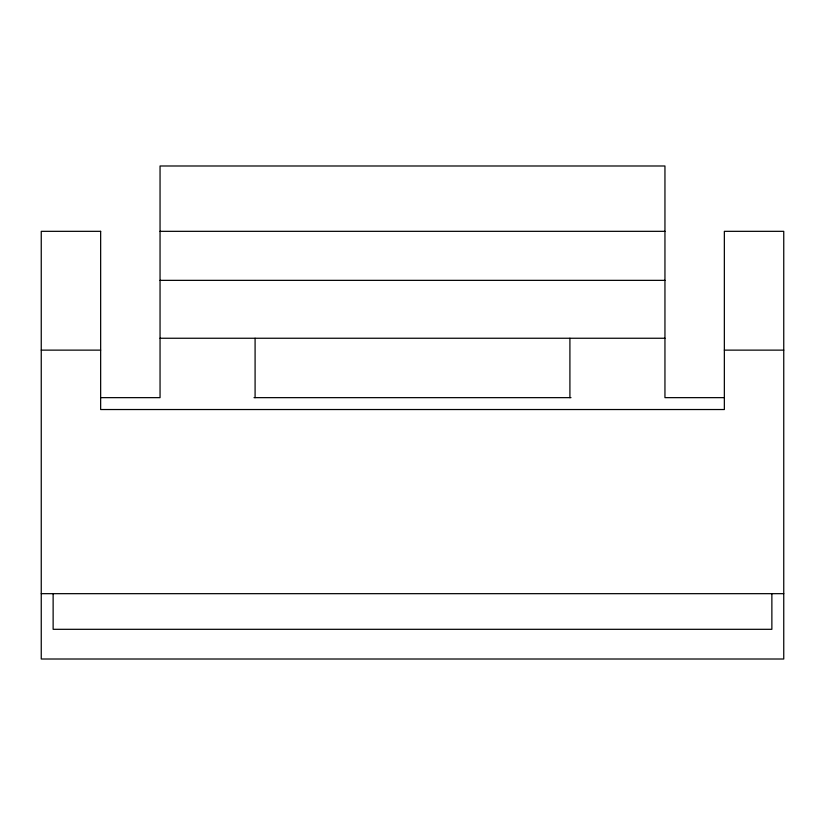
<?xml version="1.0" encoding="UTF-8"?>
<svg xmlns="http://www.w3.org/2000/svg" width="825" height="825" viewBox="0 0 825 825"><rect width="100%" height="100%" fill="white"/><g stroke="black" fill="none" stroke-linecap="round" stroke-linejoin="round"><path stroke-width="1.24" d="M160.05 231.33L664.95 231.33M160.05 280.356L664.95 280.356M160.05 338.25L664.95 338.25M41.25 350.13L100.65 350.13M724.35 350.13L783.75 350.13M100.65 397.65L160.05 397.65L160.05 165.99L664.95 165.99L664.95 397.65L724.35 397.65M253.997 397.65L571.003 397.65M41.25 593.67L783.75 593.67M771.87 593.67L771.87 629.31L53.13 629.31L53.13 593.67M569.91 338.25L569.91 397.65M255.09 338.25L255.09 397.65M100.65 231.33L41.25 231.33L41.25 659.01L783.75 659.01L783.75 231.33L724.35 231.33L724.35 409.53L100.65 409.53L100.65 231.33"/></g></svg>
